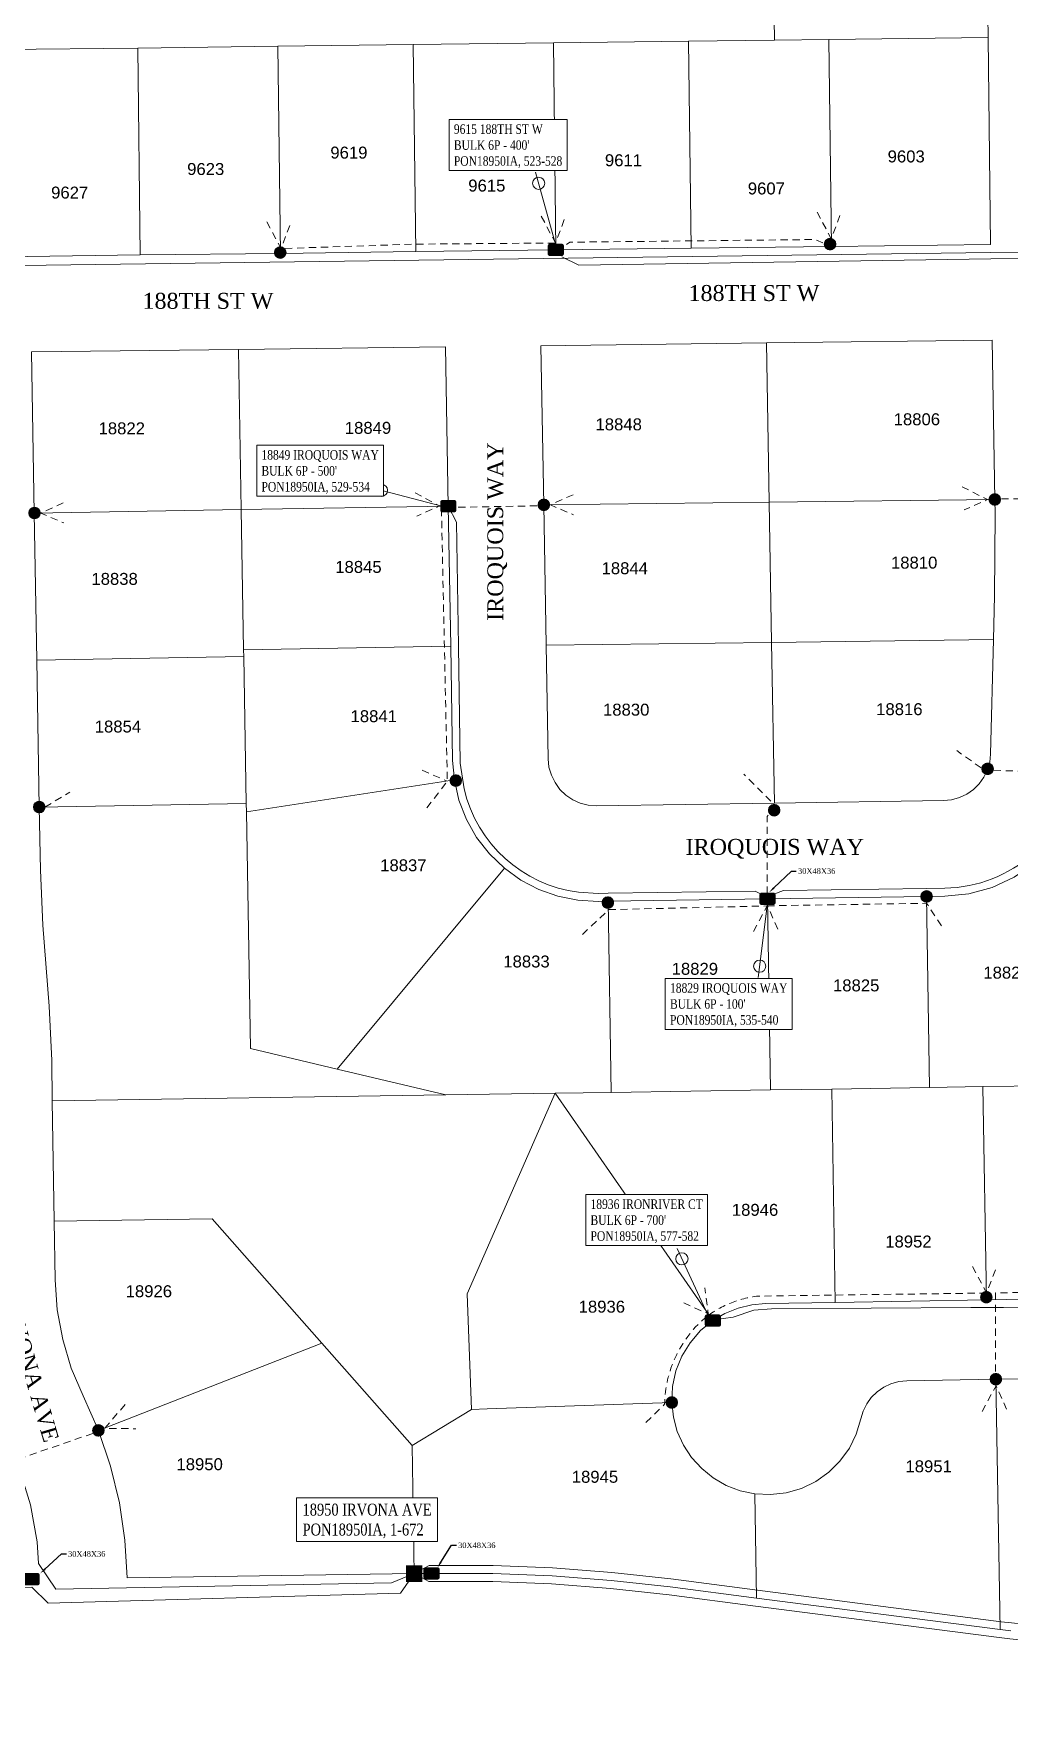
# Model space of a CAD drawing. Header units: feet. Extents: x 865220 to 2821149, y -2240498 to 944432.
# Drawn here: x 2816546 to 2817159, y 939487 to 940551 of the extents above; entities that cross this region are included whole.
import ezdxf
from ezdxf import colors
from ezdxf.entities.mleader import LeaderData, LeaderLine
from ezdxf.enums import TextEntityAlignment as Align
from ezdxf.lldxf.tags import DXFTag
from ezdxf.math import Vec2, Vec3

# ---------------------------------------------------------------- set-up
doc = ezdxf.new("R2010")
doc.units = ezdxf.units.FT
doc.header["$LTSCALE"] = 0.015
doc.header["$MEASUREMENT"] = 0
doc.set_wipeout_variables(frame=1)
doc.linetypes.add('DASHED', pattern=[5, 3, -2])
for name, color, linetype in [('288A', 112, '288A'), ('432A', 112, '432A'), ('48E', 112, '48E'), ('48H', 112, '48H'), ('Dakota County Addresses', 7, 'Continuous'), ('Dakota County Parcels', 7, 'Continuous'), ('DETAIL', 7, 'Continuous'), ('DROP BURIED', 7, 'DASHED'), ('F1', 112, 'F1'), ('PROP_TEL', 6, 'Continuous'), ('STREET NAME', 7, 'Continuous'), ('TAIL', 1, 'MST'), ('TELEPHONE STRUCT-PROP', 6, 'Continuous'), ('TERMINALS', 7, 'Continuous')]:
    doc.layers.add(name, color=color, linetype=linetype)
doc.layers.add('RUNNING LINE (UNDERGROUND)', color=10, linetype='Continuous', lineweight=40)
doc.styles.add('Dimensions 100', font='arial.ttf')
doc.styles.add('Line', font='txt.shx', dxfattribs={"height": 3})
doc.styles.add('SIMPLEX', font='times.ttf', dxfattribs={"width": 0.8})
doc.styles.get("Standard").update_dxf_attribs({"font": 'times.ttf'})
doc.styles.add('Utilities', font='arial.ttf', dxfattribs={"height": 2.5})
tags = doc.linetypes.add('288A', pattern='A,80,-5,["288A",Line,S=1.5,R=0,X=0,Y=-1.5],-24', length=109).pattern_tags.tags
tags[6] = DXFTag(74, 10)
tags = doc.linetypes.add('432A', pattern='A,80,-5,["432A",Line,S=1.5,R=0,X=0,Y=-1.5],-24', length=109).pattern_tags.tags
tags[6] = DXFTag(74, 10)
tags = doc.linetypes.add('48E', pattern='A,80,-5,["48E",Line,S=1.5,R=0,X=0,Y=-1.5],-20', length=105).pattern_tags.tags
tags[6] = DXFTag(74, 10)
tags = doc.linetypes.add('48H', pattern='A,80,-5,["48H",Line,S=1.5,R=0,X=0,Y=-1.5],-20', length=105).pattern_tags.tags
tags[6] = DXFTag(74, 10)
tags = doc.linetypes.add('F1', pattern='A,15,-5,["F1",Line,S=1.5,R=0,X=0,Y=-1.5],-12', length=32).pattern_tags.tags
tags[6] = DXFTag(74, 10)
tags = doc.linetypes.add('MST', pattern='A,5,-5,5,-5,["TAIL",Line,S=1.5,R=0,X=0,Y=-1.5],-20', length=40).pattern_tags.tags
tags[10] = DXFTag(74, 10)

# ---------------------------------------------------------------- blocks, each defined once
blk = doc.blocks.new('ACMAP_ANN_TEMPLATE_Dakota County Addresses')
at = {"layer": 'Dakota County Addresses', "style": 'Dimensions 100'}
blk.add_attdef('DakotaCountyAddress', text='', height=50, dxfattribs=at).set_placement((0, 0), align=Align.CENTER)
blk = doc.blocks.new('PFP')
at = {"color": 6}
blk.add_wipeout([(-0.121, 0.121), (0.121, 0.121), (0.121, -0.121), (-0.121, -0.121)], dxfattribs=at)
at = {"ltscale": 40, "true_color": 0xffffff}
h = blk.add_hatch(color=7, dxfattribs=at)
h.dxf.hatch_style = 1
h.paths.add_polyline_path([(-0.121, -0.121), (0.121, -0.121), (0.121, 0.121), (-0.121, 0.121)])
at = {"layer": 'RUNNING LINE (UNDERGROUND)', "color": 6, "lineweight": 0, "const_width": 0.0181, "flags": 128}
blk.add_lwpolyline([(-0.121, 0.121), (0.121, 0.121), (0.121, -0.121), (-0.121, -0.121)], close=True, dxfattribs=at)
at = {"layer": 'RUNNING LINE (UNDERGROUND)', "color": 18, "lineweight": 0, "true_color": 0x000000, "const_width": 0.0181, "flags": 128}
for points in [[(-0.084, -0.084), (0.084, 0.084)], [(-0.084, 0.084), (0.084, -0.084)]]:
    blk.add_lwpolyline(points, dxfattribs=at)
blk = doc.blocks.new('NEW HH')
at = {"ltscale": 40, "true_color": 0xffffff}
h = blk.add_hatch(color=7, dxfattribs=at)
h.dxf.hatch_style = 1
h.paths.add_polyline_path([(-0.061, -0.031, 0.414214), (-0.046, -0.046), (0.046, -0.046, 0.414214), (0.061, -0.031), (0.061, 0.031, 0.414214), (0.046, 0.046), (-0.046, 0.046, 0.414214), (-0.061, 0.031)])
at = {"layer": 'RUNNING LINE (UNDERGROUND)', "color": 6, "lineweight": 0, "const_width": 0.005, "flags": 128}
blk.add_lwpolyline([(-0.061, 0.031), (-0.061, -0.031, 0.414214), (-0.046, -0.046), (0.046, -0.046, 0.414214), (0.061, -0.031), (0.061, 0.031, 0.414214), (0.046, 0.046), (-0.046, 0.046, 0.414214)], format="xyb", close=True, dxfattribs=at)
at = {"layer": 'TELEPHONE STRUCT-PROP', "color": 18, "true_color": 0x000000, "style": 'Utilities'}
blk.add_text('HH', height=0.05, dxfattribs=at).set_placement((0, 0), align=Align.MIDDLE_CENTER)
blk = doc.blocks.new('Proposed FlowerPot')
at = {"lineweight": 5, "ltscale": 100, "true_color": 0xffffff}
h = blk.add_hatch(color=7, dxfattribs=at)
h.dxf.hatch_style = 1
h.paths.add_polyline_path([(-0.06, 0, 0.414214), (0, -0.06, 0.414214), (0.06, 0, 0.414214), (0, 0.06, 0.414214)])
at = {"lineweight": 5, "ltscale": 100}
blk.add_circle((0, 0), 0.0604, dxfattribs=at)
at = {"layer": 'RUNNING LINE (UNDERGROUND)', "color": 6, "lineweight": 5, "const_width": 0.00907, "flags": 128}
blk.add_lwpolyline([(-0.06, 0, -0.414214), (0, 0.06, -0.414214), (0.06, 0, -0.414214), (0, -0.06, -0.414214), (-0.06, 0)], format="xyb", dxfattribs=at)
at = {"color": 18, "linetype": 'ByBlock', "lineweight": 5, "ltscale": 100, "true_color": 0x000000, "style": 'Dimensions 100'}
blk.add_text('F', height=0.0744, dxfattribs=at).set_placement((-0.029, -0.037))
blk = doc.blocks.new('TERMINAL')
at = {"lineweight": 5, "ltscale": 0.5, "flags": 128}
blk.add_lwpolyline([(-0.1, -0.6), (-0.1, 44.8)], dxfattribs=at)
at = {"lineweight": 5, "ltscale": 0.5}
blk.add_circle((-0.1, 37.6), 3.83, dxfattribs=at)

msp = doc.modelspace()

# ---------------------------------------------------------------- linework, layer by layer
at = {"layer": '432A', "lineweight": 5, "ltscale": 50, "flags": 128}
msp.add_lwpolyline([(2816785.2, 939584.2), (2816776.6, 939572), (2816555.4, 939565.7), (2816545.1, 939575.7), (2816367.4, 939573.1), (2816157.8, 939572.5), (2816126.3, 939572.4), (2815173.2, 939569.9), (2815093.2, 939569.7), (2814958.1, 939569.7), (2814850.7, 939571.2), (2814743.4, 939575.3), (2814636.2, 939581.7), (2814584, 939585.6), (2814542.4, 939588, 0.064097), (2814256.5, 939562), (2814198.1, 939547.4), (2813809, 939443.4), (2813785.5, 939436.2), (2813762.7, 939427.5), (2813740.6, 939417.1), (2813719.4, 939405.3, 0.081064), (2813617.4, 939298.8), (2813505.4, 939100), (2813462.8, 939036.3), (2813453.8, 939023.5), (2813438, 939003.8, -0.218888), (2813186.6, 938889.7), (2813130.6, 938890), (2813078.1, 938890.2), (2813070.4, 938894.8)], format="xyb", dxfattribs=at)
at = {"layer": '48H', "lineweight": 5, "ltscale": 50, "flags": 128}
msp.add_lwpolyline([(2817206.5, 940417.4), (2817202.2, 940409.2), (2817203, 940359.2), (2817204.7, 940259.2), (2817204.7, 940216.5), (2817204.6, 940196.4), (2817203.9, 940171.4), (2817202, 940097.4), (2817201.2, 940087.7, -0.369678), (2817118.3, 940014.5), (2817106.9, 940014.3), (2817017.1, 940013.1), (2817006.5, 940009.1)], format="xyb", dxfattribs=at)
at = {"layer": 'Dakota County Parcels', "lineweight": 5}
for p, q in [((2817010.2, 940621.8), (2817011.4, 940546.8)), ((2817145.3, 940562), (2817145.5, 940548.5)), ((2816699.6, 940543), (2816784.6, 940544.1)), ((2816784.6, 940544.1), (2816872.6, 940545.1)), ((2816786.2, 940414.1), (2816784.6, 940544.1)), ((2816872.6, 940545.1), (2816957.5, 940546.2)), ((2816874.1, 940415.2), (2816872.6, 940545.1)), ((2816957.5, 940546.2), (2817011.4, 940546.8)), ((2816959.1, 940416.2), (2816957.5, 940546.2)), ((2817045.5, 940547.3), (2817011.4, 940546.8)), ((2817045.5, 940547.3), (2817145.5, 940548.5)), ((2817045.5, 940547.3), (2817047.1, 940417.3)), ((2817145.5, 940548.5), (2817147.1, 940418.5)), ((2816611.6, 940541.9), (2816526.6, 940540.9)), ((2816611.6, 940541.9), (2816699.6, 940543)), ((2816611.6, 940541.9), (2816613.2, 940412)), ((2816701.2, 940413), (2816699.6, 940543)), ((2817047.1, 940417.3), (2816959.1, 940416.2)), ((2817147.1, 940418.5), (2817047.1, 940417.3)), ((2816528.2, 940410.9), (2816613.2, 940412)), ((2816701.2, 940413), (2816613.2, 940412)), ((2816786.2, 940414.1), (2816701.2, 940413)), ((2816874.1, 940415.2), (2816786.2, 940414.1)), ((2816959.1, 940416.2), (2816874.1, 940415.2)), ((2816674.9, 940352.7), (2816544.9, 940351.1)), ((2816804.9, 940354.3), (2816674.9, 940352.7)), ((2816674.9, 940352.7), (2816676.6, 940252.1)), ((2816806.6, 940254.3), (2816804.9, 940354.3)), ((2817006.4, 940356.8), (2816864.8, 940355)), ((2816866.6, 940255.1), (2816864.8, 940355)), ((2817148, 940358.5), (2817006.4, 940356.8)), ((2817006.4, 940356.8), (2817008.1, 940256.8)), ((2817149.7, 940258.5), (2817148, 940358.5)), ((2816546.6, 940249.9), (2816544.9, 940351.1)), ((2817008.1, 940256.8), (2816866.6, 940255.1)), ((2817008.1, 940256.8), (2817149.7, 940258.5)), ((2817009.6, 940168.8), (2817008.1, 940256.8)), ((2817149.9, 940249.4), (2817149.7, 940258.5)), ((2816546.6, 940249.9), (2816676.6, 940252.1)), ((2816548.2, 940157.6), (2816546.6, 940249.9)), ((2816806.6, 940254.3), (2816676.6, 940252.1)), ((2816678.1, 940164.1), (2816676.6, 940252.1)), ((2816808.1, 940166.4), (2816806.6, 940254.3)), ((2816868.1, 940167.1), (2816866.6, 940255.1)), ((2817149.9, 940249.4), (2817149.6, 940197.9)), ((2817148.9, 940170.5), (2817149.6, 940197.9)), ((2816808.1, 940166.4), (2816678.1, 940164.1)), ((2816678.1, 940164.1), (2816678.2, 940159.9)), ((2816809.3, 940094.6), (2816808.1, 940166.4)), ((2817009.6, 940168.8), (2816868.1, 940167.1)), ((2816869.3, 940095.7), (2816868.1, 940167.1)), ((2817009.6, 940168.8), (2817148.9, 940170.5)), ((2817009.6, 940168.8), (2817011.4, 940067.9)), ((2817147, 940098.7), (2817148.9, 940170.5)), ((2816548.2, 940157.6), (2816678.2, 940159.9)), ((2816549.8, 940065.4), (2816548.2, 940157.6)), ((2816678.2, 940159.9), (2816679.8, 940067.6)), ((2816810.4, 940082.5), (2816809.3, 940094.6)), ((2816810.4, 940082.5), (2816679.9, 940062.3)), ((2816549.8, 940065.4), (2816679.8, 940067.6)), ((2816550.5, 940025.7), (2816549.8, 940065.4)), ((2816679.8, 940067.6), (2816679.9, 940062.3)), ((2816899.7, 940066.2), (2817011.4, 940067.9)), ((2817011.4, 940067.9), (2817117.5, 940069.5)), ((2816679.9, 940062.3), (2816682.4, 939913.9)), ((2816552.1, 939991.3), (2816550.5, 940025.7)), ((2816841.8, 940027), (2816736.9, 939900.9)), ((2816900.7, 940006.2), (2816907, 940006.3)), ((2816907, 940006.3), (2817007, 940007.8)), ((2816907, 940006.3), (2816908.8, 939886.3)), ((2817007, 940007.8), (2817106.9, 940009.3)), ((2817007, 940007.8), (2817008.8, 939887.8)), ((2817106.9, 940009.3), (2817118.4, 940009.5)), ((2817106.9, 940009.3), (2817108.8, 939889.4)), ((2816556, 939940.5), (2816552.1, 939991.3)), ((2816557.6, 939906.2), (2816556, 939940.5)), ((2816557.6, 939906.2), (2816558, 939881)), ((2816736.9, 939900.9), (2816682.4, 939913.9)), ((2816736.9, 939900.9), (2816805, 939884.7)), ((2816558, 939881), (2816805, 939884.7)), ((2816805, 939884.7), (2816873.7, 939885.8)), ((2816818.5, 939759.9), (2816873.7, 939885.8)), ((2816873.7, 939885.8), (2816908.8, 939886.3)), ((2816873.7, 939885.8), (2816972.7, 939743)), ((2816908.8, 939886.3), (2817008.8, 939887.8)), ((2817008.8, 939887.8), (2817047.3, 939888.4)), ((2817047.3, 939888.4), (2817108.8, 939889.4)), ((2817049.6, 939754.4), (2817047.3, 939888.4)), ((2817108.8, 939889.4), (2817142.3, 939889.9)), ((2817142.3, 939889.9), (2817242.3, 939891.4)), ((2817144.6, 939756.1), (2817142.3, 939889.9)), ((2816558, 939881), (2816558, 939881)), ((2816558, 939881), (2816559.1, 939805.4)), ((2816658.3, 939806.9), (2816559.1, 939805.4)), ((2816559.7, 939768.7), (2816559.1, 939805.4)), ((2816727.3, 939728.8), (2816658.3, 939806.9)), ((2816821.1, 939687.3), (2816818.5, 939759.9)), ((2817244.6, 939757.8), (2817144.6, 939756.1)), ((2817049.6, 939754.4), (2817005.8, 939753.7)), ((2817144.6, 939756.1), (2817049.6, 939754.4)), ((2816727.3, 939728.8), (2816586.9, 939674.1)), ((2816784, 939664.7), (2816727.3, 939728.8)), ((2817150.4, 939706.2), (2817094.4, 939705.2)), ((2817250.4, 939707.9), (2817150.4, 939706.2)), ((2817150.4, 939706.2), (2817153.1, 939549)), ((2816577.4, 939695.7), (2816586.9, 939674.1)), ((2816784, 939664.7), (2816821.1, 939687.3)), ((2816821.1, 939687.3), (2816831.1, 939687.6)), ((2816831.1, 939687.6), (2816946.9, 939691.6)), ((2816785.2, 939584.2), (2816784, 939664.7)), ((2817000.1, 939568.8), (2816999, 939634.2)), ((2816785.2, 939584.2), (2816605, 939581.6)), ((2816796.1, 939584.3), (2816785.2, 939584.2)), ((2817000.1, 939568.8), (2816945.8, 939575.8)), ((2817153.1, 939549), (2817000.1, 939568.8)), ((2817159.7, 939548.2), (2817153.1, 939549))]:
    msp.add_line(p, q, dxfattribs=at)
for points in [[(2817147, 940098.7), (2817146.5, 940093.6), (2817145.1, 940088.7), (2817142.8, 940084.2), (2817139.9, 940080), (2817136.3, 940076.4), (2817132.1, 940073.5), (2817127.5, 940071.4), (2817122.6, 940070), (2817117.5, 940069.5)], [(2816899.7, 940066.2), (2816894.5, 940066.6), (2816889.5, 940067.8), (2816884.7, 940070), (2816880.4, 940072.9), (2816876.6, 940076.5), (2816873.6, 940080.8), (2816871.3, 940085.4), (2816869.8, 940090.5), (2816869.3, 940095.7)], [(2816841.8, 940027), (2816832.4, 940036), (2816824.4, 940046.3), (2816818, 940057.6), (2816813.3, 940069.8), (2816810.4, 940082.5)], [(2816900.7, 940006.2), (2816887.9, 940006.9), (2816875.4, 940009.4), (2816863.4, 940013.6), (2816852.1, 940019.5), (2816841.8, 940027)], [(2817174.2, 940030), (2817161.8, 940021.4), (2817148.1, 940015), (2817133.5, 940011), (2817118.4, 940009.5)], [(2816559.7, 939768.7), (2816561, 939749.8), (2816564.5, 939731.2), (2816569.9, 939713.1), (2816577.4, 939695.7)], [(2817005.8, 939753.7), (2816997.1, 939752.9), (2816988.5, 939750.8), (2816980.3, 939747.5), (2816972.7, 939743)], [(2816972.7, 939743), (2816965, 939736.7), (2816958.5, 939729.1), (2816953.3, 939720.6), (2816949.5, 939711.4), (2816947.4, 939701.6), (2816946.9, 939691.6)], [(2817094.4, 939705.2), (2817089.4, 939704.7), (2817084.5, 939703.4), (2817080, 939701.2), (2817075.8, 939698.3), (2817072.2, 939694.8), (2817069.3, 939690.7), (2817067, 939686.2), (2817065.6, 939681.4)], [(2816946.9, 939691.6), (2816948, 939682.3), (2816950.4, 939673.3), (2816954.3, 939664.8), (2816959.4, 939657), (2816965.7, 939650.1), (2816973, 939644.2), (2816981.1, 939639.5), (2816989.8, 939636.2), (2816999, 939634.2)], [(2816586.9, 939674.1), (2816594.5, 939651.7), (2816600.1, 939628.7), (2816603.6, 939605.2), (2816605, 939581.6)], [(2816999, 939634.2), (2817008.9, 939633.8), (2817018.8, 939634.9), (2817028.4, 939637.7), (2817037.4, 939642), (2817045.5, 939647.8), (2817052.5, 939654.8), (2817058.4, 939662.9), (2817062.7, 939671.8), (2817065.6, 939681.4)], [(2816945.8, 939575.8), (2816908.8, 939579.9), (2816871.8, 939582.7), (2816834.6, 939584.2), (2816796.1, 939584.3)]]:
    msp.add_lwpolyline(points, dxfattribs=at)
at = {"layer": 'DROP BURIED', "lineweight": 5, "ltscale": 100, "flags": 128}
for points in [[(2817038.1, 940438.9), (2817047, 940422.2), (2817053.3, 940438.8)], [(2816692.7, 940432.7), (2816701.6, 940416), (2816707.9, 940432.6)], [(2816865, 940436.3), (2816873.9, 940419.6), (2816880.2, 940436.2)], [(2816873.6, 940419.5), (2816786, 940418.8), (2816701.6, 940416)], [(2816874.5, 940414.3), (2816883, 940420), (2817036.7, 940421.7), (2817047.5, 940417.2)], [(2816785.8, 940262.7), (2816801.1, 940254.4), (2816786.9, 940248.1)], [(2816884.9, 940261.5), (2816870.7, 940255.1), (2816885.2, 940248.9)], [(2817129.3, 940266.5), (2817145.2, 940258.4), (2817130.4, 940251.9)], [(2817153.9, 940258.8), (2817204.5, 940259.3)], [(2816564.9, 940256.3), (2816550.7, 940250), (2816565.2, 940243.8)], [(2816802.3, 940252.5), (2816806, 940081.6), (2816792.7, 940064.4)], [(2816862.3, 940254.5), (2816811.9, 940253.6)], [(2817141.1, 940090), (2817125.8, 940100.9)], [(2816790.3, 940088.5), (2816805.5, 940081.8)], [(2817149.1, 940088.5), (2817201.4, 940086.5)], [(2816553.4, 940065.4), (2816568.9, 940074.7)], [(2816890.8, 939985.5), (2816907.4, 940001), (2817006.5, 940003.3)], [(2816998.2, 939987.3), (2817006.9, 940003.5), (2817014.3, 939987.1)], [(2817006.9, 940003.4), (2817106.9, 940005), (2817117.1, 939989.5)], [(2817135.7, 939777), (2817144.6, 939760.3), (2817150.9, 939776.9)], [(2816954.4, 939754.2), (2816969.8, 939747.2), (2816967.6, 939763.6)], [(2817150.2, 939711), (2817150.2, 939760.4), (2817343.6, 939763.7)], [(2817141.8, 939686), (2817150.5, 939702.1), (2817157.9, 939685.7)], [(2816603.7, 939690.3), (2816590.9, 939675.4), (2816610.5, 939675.1)], [(2816583.5, 939672.2), (2816526.4, 939652.6)]]:
    msp.add_lwpolyline(points, dxfattribs=at)
for points in [[(2817144.6, 939760.3), (2817001.2, 939758.4, 0.142949), (2816967.4, 939744.4)], [(2816930.7, 939679.1), (2816942.4, 939690.5, -0.211061), (2816967.4, 939744.4)]]:
    msp.add_lwpolyline(points, format="xyb", dxfattribs=at)
at = {"layer": 'F1', "lineweight": 5, "ltscale": 50, "flags": 128}
msp.add_lwpolyline([(2816785.2, 939584.2), (2816794.6, 939589.2), (2816834.7, 939589.2), (2816872.1, 939587.7), (2816909.3, 939584.9), (2816946.4, 939580.8), (2817000.8, 939573.8), (2817153.8, 939554), (2817160.3, 939553.2), (2817191.2, 939550), (2817222.1, 939548.4), (2817253.1, 939548.5), (2817290.2, 939550.7), (2817352.7, 939556.4), (2817462.5, 939566.2), (2817522.6, 939570.7), (2817573.7, 939573.5), (2817624.9, 939575.6), (2817663.6, 939576.6), (2817672.8, 939571.8)], dxfattribs=at)
at = {"layer": 'TAIL', "lineweight": 5, "ltscale": 50, "flags": 128}
for points in [[(2817207.1, 940419.2), (2817198.9, 940414.1), (2817147.2, 940413.5), (2816538.5, 940405.4), (2816528.7, 940410.3)], [(2817207.1, 940419.2), (2817200.1, 940410.2), (2817147.2, 940409.5), (2816888.6, 940405.6), (2816877.8, 940410.9)]]:
    msp.add_lwpolyline(points, dxfattribs=at)
msp.add_lwpolyline([(2817006.5, 940009.1), (2816999.2, 940012.5), (2816906.9, 940011.3), (2816900.8, 940011.2), (2816888.4, 940011.9, -0.312613), (2816816.5, 940076.8), (2816814, 940093), (2816813.1, 940166.4), (2816811.8, 940244.2), (2816806.6, 940254.3)], format="xyb", dxfattribs=at)

# ---------------------------------------------------------------- block references
at = {"lineweight": 5}
for name, p, xscale, yscale, zscale in [('Proposed FlowerPot', (2816701.1, 940413.5), 60, 60, 30), ('NEW HH', (2816874.1, 940415.2), 80, 80, 40), ('Proposed FlowerPot', (2817046.3, 940418.8), 60, 60, 30), ('NEW HH', (2816806.6, 940254.3), 80, 80, 40), ('Proposed FlowerPot', (2816866.6, 940255.1), 60, 60, 30), ('Proposed FlowerPot', (2817149.7, 940258.5), 60, 60, 30), ('Proposed FlowerPot', (2816546.8, 940250), 60, 60, 30), ('Proposed FlowerPot', (2817145.2, 940089.4), 60, 60, 30), ('Proposed FlowerPot', (2816811.3, 940082), 60, 60, 30), ('Proposed FlowerPot', (2816549.8, 940065.4), 60, 60, 30), ('Proposed FlowerPot', (2817011.2, 940063.4), 60, 60, 30), ('Proposed FlowerPot', (2817106.9, 940009.3), 60, 60, 30), ('Proposed FlowerPot', (2816906.8, 940005.4), 60, 60, 30), ('NEW HH', (2817007, 940007.8), 80, 80, 40), ('Proposed FlowerPot', (2817144.4, 939757.7), 60, 60, 30), ('NEW HH', (2816972.7, 939743), 80, 80, 40), ('Proposed FlowerPot', (2817150.4, 939706.2), 60, 60, 30), ('Proposed FlowerPot', (2816946.9, 939691.6), 60, 60, 30), ('Proposed FlowerPot', (2816586.9, 939674.1), 60, 60, 30), ('NEW HH', (2816545, 939580.7), 80, 80, 40)]:
    msp.add_blockref(name, p, dxfattribs=dict(at, xscale=xscale, yscale=yscale, zscale=zscale))
at = {"layer": 'Dakota County Addresses', "lineweight": 5, "xscale": 0.15, "yscale": 0.15, "zscale": 0.15}
for p, values in [((2816654.3, 940462.2), {'DakotaCountyAddress': '9623'}), ((2816744.2, 940472.5), {'DakotaCountyAddress': '9619'}), ((2816916.6, 940467.7), {'DakotaCountyAddress': '9611'}), ((2817094.1, 940470.1), {'DakotaCountyAddress': '9603'}), ((2816830.8, 940451.8), {'DakotaCountyAddress': '9615'}), ((2816568.9, 940447.4), {'DakotaCountyAddress': '9627'}), ((2817006.3, 940450), {'DakotaCountyAddress': '9607'}), ((2817100.8, 940305.1), {'DakotaCountyAddress': '18806'}), ((2816601.6, 940299.4), {'DakotaCountyAddress': '18822'}), ((2816756.2, 940299.7), {'DakotaCountyAddress': '18849'}), ((2816913.6, 940301.9), {'DakotaCountyAddress': '18848'}), ((2816750.2, 940212.4), {'DakotaCountyAddress': '18845'}), ((2816917.4, 940211.6), {'DakotaCountyAddress': '18844'}), ((2817099.1, 940215.1), {'DakotaCountyAddress': '18810'}), ((2816597.1, 940204.9), {'DakotaCountyAddress': '18838'}), ((2816918.3, 940122.8), {'DakotaCountyAddress': '18830'}), ((2817089.8, 940123.1), {'DakotaCountyAddress': '18816'}), ((2816599.2, 940112.2), {'DakotaCountyAddress': '18854'}), ((2816759.8, 940118.7), {'DakotaCountyAddress': '18841'}), ((2816778.4, 940025.1), {'DakotaCountyAddress': '18837'}), ((2816855.7, 939964.7), {'DakotaCountyAddress': '18833'}), ((2816961.4, 939960.1), {'DakotaCountyAddress': '18829'}), ((2817157.1, 939957.7), {'DakotaCountyAddress': '18821'}), ((2817062.7, 939949.7), {'DakotaCountyAddress': '18825'}), ((2816999.2, 939808.8), {'DakotaCountyAddress': '18946'}), ((2817095.5, 939788.9), {'DakotaCountyAddress': '18952'}), ((2816618.6, 939757.7), {'DakotaCountyAddress': '18926'}), ((2816903, 939748), {'DakotaCountyAddress': '18936'}), ((2816650.5, 939649.1), {'DakotaCountyAddress': '18950'}), ((2817108.2, 939647.8), {'DakotaCountyAddress': '18951'}), ((2816898.7, 939641.2), {'DakotaCountyAddress': '18945'})]:
    msp.add_blockref('ACMAP_ANN_TEMPLATE_Dakota County Addresses', p, dxfattribs=at).add_auto_attribs(values)
at = {"layer": 'TERMINALS', "lineweight": 5, "ltscale": 0.5, "xscale": -1}
for p, rotation in [((2816873.2, 940420.7), 15.3551378466626), ((2816801, 940254.5), 75.12960963410498), ((2817006.8, 940002.8), 173.0000130997499), ((2816969, 939747.6), 24.86624307185096)]:
    msp.add_blockref('TERMINAL', p, dxfattribs=dict(at, rotation=rotation))

# ---------------------------------------------------------------- texts
at = {"layer": 'STREET NAME', "lineweight": 5, "ltscale": 40, "char_height": 10, "attachment_point": 1}
for s, insert in [('188TH ST W', (2816614.6, 940388.2)), ('188TH ST W', (2816957.4, 940393.1)), ('IROQUOIS WAY', (2816955.6, 940045.4))]:
    msp.add_mtext(s, dxfattribs=dict(at, insert=insert))
for s, insert, rotation in [('IROQUOIS WAY', (2816831.1, 940182.3), 90), ('IRVONA AVE', (2816536, 939758.4), 286.4014)]:
    msp.add_mtext(s, dxfattribs=dict(at, insert=insert, rotation=rotation))

# ---------------------------------------------------------------- next in the draw order: texts
at = {"layer": 'PROP_TEL', "lineweight": 5, "ltscale": 0.5, "insert": (2816715.1, 939628.1), "char_height": 7.5, "attachment_point": 1, "style": 'SIMPLEX', "bg_fill": 19, "box_fill_scale": 1.5, "bg_fill_color": 256, "bg_fill_transparency": 0}
msp.add_mtext('18950 IRVONA AVE^JPON18950IA, 1-672', dxfattribs=at)
at = {"layer": 'TERMINALS', "lineweight": 5, "ltscale": 0.5, "insert": (2816689.3, 940289.5), "char_height": 6, "attachment_point": 1, "style": 'SIMPLEX', "bg_fill": 19, "box_fill_scale": 1.5, "bg_fill_color": 256, "bg_fill_transparency": 0}
msp.add_mtext("18849 IROQUOIS WAY\\PBULK 6P - 500'\\PPON18950IA, 529-534", dxfattribs=at)

# ---------------------------------------------------------------- next in the draw order: linework, layer by layer
at = {"layer": '48E', "lineweight": 5, "ltscale": 50, "flags": 128}
msp.add_lwpolyline([(2816785.2, 939584.2), (2816770.9, 939578.3), (2816560.1, 939574.5), (2816549.4, 939590.6), (2816548.4, 939604.2), (2816544.2, 939627.3), (2816537.4, 939649.7), (2816528.2, 939671.1), (2816521, 939687.1), (2816514.2, 939706.7), (2816509.1, 939726.7), (2816506, 939747.2), (2816504.7, 939768), (2816504.5, 939780.1), (2816503, 939880.2), (2816502.6, 939905.5), (2816501.2, 939936.2), (2816498.4, 939973.1), (2816497.3, 939987), (2816495.5, 940024.8), (2816495, 940057.3), (2816489.8, 940065.3)], dxfattribs=at)

# ---------------------------------------------------------------- next in the draw order: block references
at = {"layer": 'PROP_TEL', "lineweight": 5, "xscale": 40, "yscale": 40, "zscale": 20}
msp.add_blockref('PFP', (2816785.2, 939584.2), dxfattribs=at)

# ---------------------------------------------------------------- next in the draw order: leaders
at = {"layer": 'DETAIL', "lineweight": 5, "ltscale": 5}
ml = msp.add_multileader_mtext('Standard', dxfattribs=at)
ml.set_content('30X48X36', color=256)
ml.set_leader_properties()
ml.build(insert=Vec2(0, 0))
ml.multileader.update_dxf_attribs({"has_text_frame": 1, "text_left_attachment_type": 2, "text_right_attachment_type": 2, "dogleg_length": 3})
ctx = ml.context
ctx.base_point, ctx.char_height, ctx.landing_gap_size, ctx.plane_origin = Vec3(2816566.8, 939596.5), 3.5, 1.5, Vec3(2816590.5, 939620.9)
ctx.left_attachment, ctx.right_attachment, ctx.text_align_type = 2, 2, 1
notes = []
notes.append((ctx, [(1, (1, 1, 0), (2816563.8, 939596.5), (1, 0), 3, [(0, [(2816550.4, 939584.3)], 0, [])])]))
ctx.mtext.insert, ctx.mtext.alignment, ctx.mtext.flow_direction = Vec3(2816579.6, 939598.3), 2, 5
ctx.mtext.has_bg_fill, ctx.mtext.bg_color, ctx.mtext.bg_scale_factor, ctx.mtext.bg_transparency, ctx.mtext.use_window_bg_color = 1, -1027028792, 1.5, 0, 1
for ctx, leaders in notes:
    for number, flags, end, landing, length, lines in leaders:
        leader = LeaderData()
        leader.index, (leader.has_last_leader_line, leader.has_dogleg_vector, leader.attachment_direction) = number, flags
        leader.last_leader_point, leader.dogleg_vector, leader.dogleg_length = Vec3(end), Vec3(landing), length
        for number, points, colour, breaks in lines:
            line = LeaderLine()
            line.index, line.vertices, line.color, line.breaks = number, Vec3.list(points), colors.encode_raw_color(colour), breaks
            leader.lines.append(line)
        ctx.leaders.append(leader)

# ---------------------------------------------------------------- next in the draw order: linework, layer by layer
at = {"layer": '288A', "lineweight": 5, "ltscale": 50, "flags": 128}
msp.add_lwpolyline([(2816785.2, 939584.2), (2816794.3, 939579.2), (2816834.5, 939579.2), (2816871.5, 939577.7), (2816908.4, 939574.9), (2816945.2, 939570.8), (2816999.5, 939563.8), (2817152.5, 939544.1), (2817159.1, 939543.2), (2817190.4, 939540), (2817221.9, 939538.4), (2817253.4, 939538.5), (2817291, 939540.7), (2817353.6, 939546.4), (2817463.4, 939556.3), (2817498.6, 939558.9), (2817522.7, 939565.7), (2817517.6, 939577.7), (2817514.1, 939785), (2817510.7, 939983.5), (2817510.3, 940027.9), (2817510.7, 940059.6), (2817511, 940068.7), (2817513.3, 940156.7), (2817515.5, 940241.7), (2817517.7, 940329.8, 0.425413), (2817431.7, 940417), (2817400.7, 940416.6), (2817307.1, 940415.5), (2817202.1, 940414.2), (2817200.5, 940549.1), (2817199.2, 940589.6), (2817196.5, 940616.4), (2817191.4, 940656.1), (2817189.5, 940679.3), (2817189.8, 940702.8), (2817192.4, 940725.9, -0.182525), (2817280.3, 940879), (2817406.7, 940983.3), (2817417, 940985.3), (2817415, 940995.4), (2817382.8, 941034.6), (2817325.1, 941104.8), (2817315.6, 941108.9), (2817320, 941117.5), (2817363.3, 941145.3), (2817437.9, 941207.7, 0.226733), (2817500.7, 941344.9), (2817500.3, 941366.7), (2817497.3, 941544.6), (2817497.1, 941553.6, 0.411043), (2817411.6, 941637.1), (2817183.8, 941634.8), (2817171.6, 941639.6)], format="xyb", dxfattribs=at)

# ---------------------------------------------------------------- next in the draw order: block references
at = {"lineweight": 5, "xscale": 80, "yscale": 80, "zscale": 40}
msp.add_blockref('NEW HH', (2816796.1, 939584.3), dxfattribs=at)

# ---------------------------------------------------------------- next in the draw order: texts
at = {"layer": 'TERMINALS', "lineweight": 5, "ltscale": 0.5, "char_height": 6, "attachment_point": 1, "style": 'SIMPLEX', "bg_fill": 19, "box_fill_scale": 1.5, "bg_fill_color": 256, "bg_fill_transparency": 0}
for s, insert in [("9615 188TH ST W\\PBULK 6P - 400'\\PPON18950IA, 523-528", (2816810.1, 940494)), ("18829 IROQUOIS WAY\\PBULK 6P - 100'\\PPON18950IA, 535-540", (2816945.8, 939954.8))]:
    msp.add_mtext(s, dxfattribs=dict(at, insert=insert))
at = {"layer": 'TERMINALS', "color": 5, "lineweight": 5, "ltscale": 0.5, "insert": (2816895.9, 939819.1), "char_height": 6, "attachment_point": 1, "style": 'SIMPLEX', "bg_fill": 19, "box_fill_scale": 1.5, "bg_fill_color": 256, "bg_fill_transparency": 0}
msp.add_mtext("18936 IRONRIVER CT\\PBULK 6P - 700'\\PPON18950IA, 577-582", dxfattribs=at)

# ---------------------------------------------------------------- next in the draw order: leaders
at = {"layer": 'DETAIL', "lineweight": 5, "ltscale": 5}
ml = msp.add_multileader_mtext('Standard', dxfattribs=at)
ml.set_content('30X48X36', color=256)
ml.set_leader_properties()
ml.build(insert=Vec2(0, 0))
ml.multileader.update_dxf_attribs({"has_text_frame": 1, "text_left_attachment_type": 2, "text_right_attachment_type": 2, "dogleg_length": 3})
ctx = ml.context
ctx.base_point, ctx.char_height, ctx.landing_gap_size, ctx.plane_origin = Vec3(2817025.1, 940025.2), 3.5, 1.5, Vec3(2817047.2, 940053.5)
ctx.left_attachment, ctx.right_attachment, ctx.text_align_type = 2, 2, 1
notes = []
notes.append((ctx, [(1, (1, 1, 0), (2817022.1, 940025.2), (1, 0), 3, [(0, [(2817008.1, 940011.9)], 0, [])])]))
ctx.mtext.insert, ctx.mtext.alignment, ctx.mtext.flow_direction = Vec3(2817037.9, 940027), 2, 5
ctx.mtext.has_bg_fill, ctx.mtext.bg_color, ctx.mtext.bg_scale_factor, ctx.mtext.bg_transparency, ctx.mtext.use_window_bg_color = 1, -1027028792, 1.5, 0, 1
ml = msp.add_multileader_mtext('Standard', dxfattribs=at)
ml.set_content('30X48X36', color=256)
ml.set_leader_properties()
ml.build(insert=Vec2(0, 0))
ml.multileader.update_dxf_attribs({"has_text_frame": 1, "text_left_attachment_type": 2, "text_right_attachment_type": 2, "dogleg_length": 3})
ctx = ml.context
ctx.base_point, ctx.char_height, ctx.landing_gap_size, ctx.plane_origin = Vec3(2816811.7, 939602), 3.5, 1.5, Vec3(2816820.5, 939653.7)
ctx.left_attachment, ctx.right_attachment, ctx.text_align_type = 2, 2, 1
notes.append((ctx, [(1, (1, 1, 0), (2816808.7, 939602), (1, 0), 3, [(0, [(2816799.8, 939588)], 0, [])])]))
ctx.mtext.insert, ctx.mtext.alignment, ctx.mtext.flow_direction = Vec3(2816824.5, 939603.7), 2, 5
ctx.mtext.has_bg_fill, ctx.mtext.bg_color, ctx.mtext.bg_scale_factor, ctx.mtext.bg_transparency, ctx.mtext.use_window_bg_color = 1, -1027028792, 1.5, 0, 1
for ctx, leaders in notes:
    for number, flags, end, landing, length, lines in leaders:
        leader = LeaderData()
        leader.index, (leader.has_last_leader_line, leader.has_dogleg_vector, leader.attachment_direction) = number, flags
        leader.last_leader_point, leader.dogleg_vector, leader.dogleg_length = Vec3(end), Vec3(landing), length
        for number, points, colour, breaks in lines:
            line = LeaderLine()
            line.index, line.vertices, line.color, line.breaks = number, Vec3.list(points), colors.encode_raw_color(colour), breaks
            leader.lines.append(line)
        ctx.leaders.append(leader)

# ---------------------------------------------------------------- next in the draw order: linework, layer by layer
at = {"layer": 'DROP BURIED', "lineweight": 5, "ltscale": 100, "flags": 128}
msp.add_lwpolyline([(2817006.9, 940003.5), (2817006.9, 940059.4), (2817011.2, 940067), (2816992.2, 940086)], dxfattribs=at)
at = {"layer": 'TAIL', "lineweight": 5, "ltscale": 50, "flags": 128}
msp.add_lwpolyline([(2817519.1, 939785.1), (2817510.8, 939776.5), (2817460.5, 939756.5), (2817344.6, 939754.5), (2817244.6, 939752.8), (2817155.2, 939751.3), (2817134.7, 939751.3), (2817009.5, 939750.4), (2816998.4, 939749.5), (2816985.5, 939745.1), (2816973.4, 939743.5)], dxfattribs=at)

doc.saveas('drawing.dxf')
